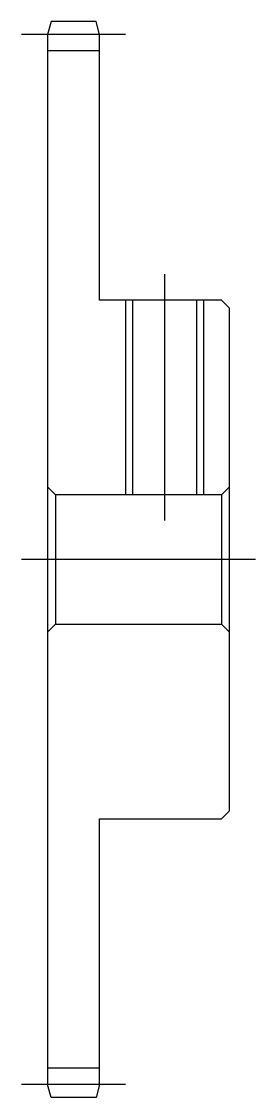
# Model space of a CAD drawing. Extents: x -1 to 69.5, y -8 to 52.5.
# Drawn here: x 60.5 to 69.5, y 10 to 51.5 of the extents above; entities that cross this region are included whole.
import ezdxf

# ---------------------------------------------------------------- set-up
doc = ezdxf.new("R2010")
doc.units = 0
doc.header["$LTSCALE"] = 0.5
doc.linetypes.add('CENTER', pattern=[50.8, 31.75, -6.35, 6.35, -6.35])
for name, color, linetype in [('MSM_CENTER', 1, 'CENTER'), ('MSM_CONTINUOUS', 7, 'CONTINUOUS'), ('MSM_NARROW', 5, 'CONTINUOUS')]:
    doc.layers.add(name, color=color, linetype=linetype)

msp = doc.modelspace()

# ---------------------------------------------------------------- linework, layer by layer
at = {"layer": 'MSM_CENTER'}
for p, q in [((64.5, 51), (60.5, 51)), ((66, 41.75), (66, 32.25)), ((69.5, 30.75), (60.5, 30.75)), ((64.5, 10.5), (60.5, 10.5))]:
    msp.add_line(p, q, dxfattribs=at)
at = {"layer": 'MSM_CONTINUOUS'}
for p, q in [((61.634, 51.5), (61.5, 51)), ((63.366, 51.5), (61.634, 51.5)), ((63.5, 51), (63.366, 51.5)), ((61.5, 51), (61.5, 10.5)), ((63.5, 40.75), (63.5, 51)), ((63.5, 50.375), (61.5, 50.375)), ((68.2, 40.75), (63.5, 40.75)), ((64.771, 40.75), (64.771, 33.25)), ((67.23, 40.75), (67.23, 33.25)), ((68.5, 40.45), (68.2, 40.75)), ((68.5, 21.05), (68.5, 40.45)), ((61.5, 33.55), (61.8, 33.25)), ((61.8, 33.25), (61.8, 28.25)), ((68.2, 33.25), (61.8, 33.25)), ((68.2, 33.25), (68.5, 33.55)), ((68.2, 33.25), (68.2, 28.25)), ((61.8, 28.25), (61.5, 27.95)), ((61.8, 28.25), (68.2, 28.25)), ((68.5, 27.95), (68.2, 28.25)), ((63.5, 10.5), (63.5, 20.75)), ((63.5, 20.75), (68.2, 20.75)), ((68.2, 20.75), (68.5, 21.05)), ((63.5, 11.125), (61.5, 11.125)), ((61.634, 10), (61.5, 10.5)), ((63.5, 10.5), (63.366, 10)), ((63.366, 10), (61.634, 10))]:
    msp.add_line(p, q, dxfattribs=at)
at = {"layer": 'MSM_NARROW'}
for p, q in [((64.5, 40.75), (64.5, 33.25)), ((67.5, 40.75), (67.5, 33.25))]:
    msp.add_line(p, q, dxfattribs=at)

doc.saveas('drawing.dxf')
